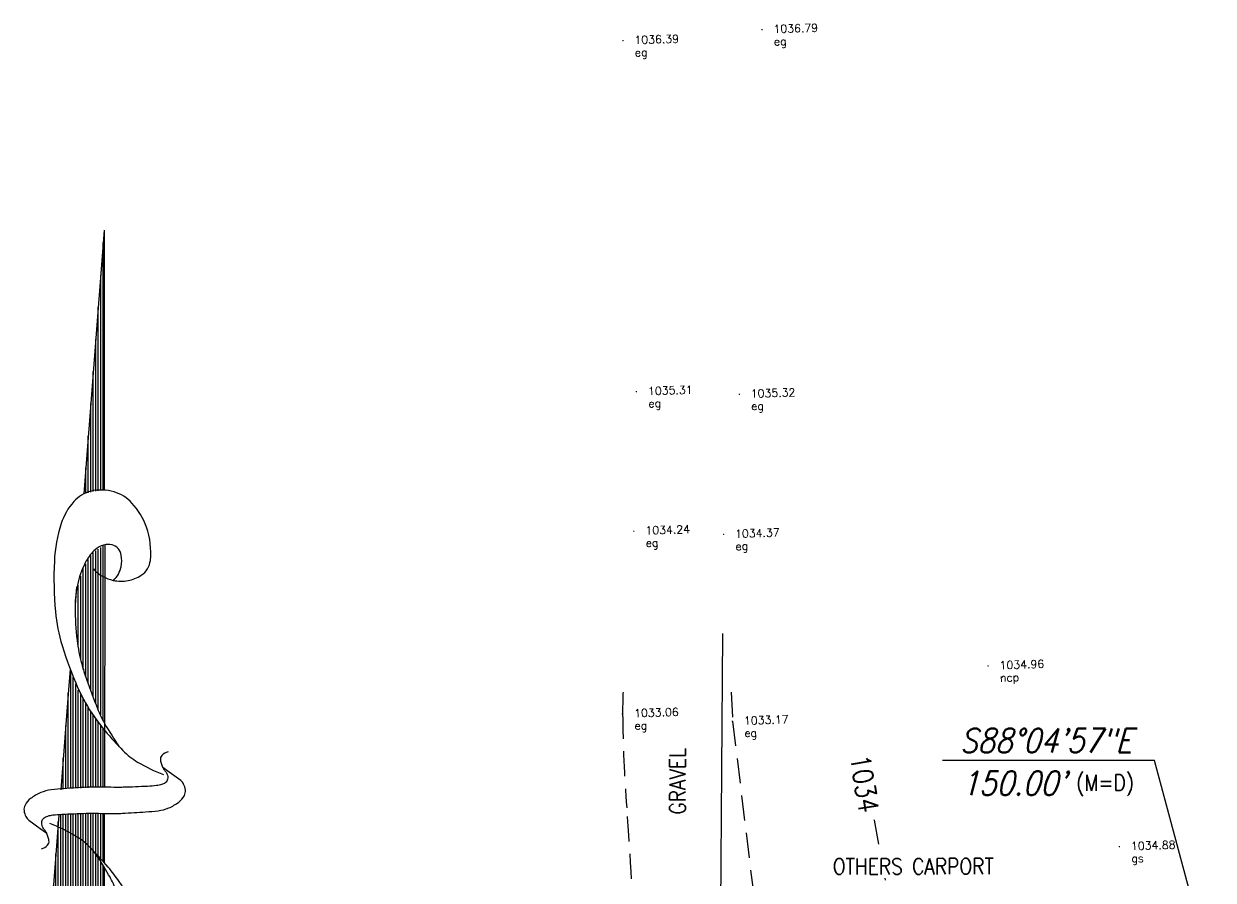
# Model space of a CAD drawing. Extents: x 1086 to 1385, y 787 to 1056.
# Drawn here: x 1085.5 to 1204.4, y 925.3 to 1010.9 of the extents above; entities that cross this region are included whole.
import ezdxf
from ezdxf.enums import TextEntityAlignment as Align

# ---------------------------------------------------------------- set-up
doc = ezdxf.new("R2010")
doc.units = 0
doc.header["$LTSCALE"] = 20
doc.header["$MEASUREMENT"] = 0
doc.header["$PDMODE"] = 2
doc.header["$PDSIZE"] = 0.025
doc.linetypes.add('HIDDEN2', pattern=[0.1875, 0.125, -0.0625])
doc.linetypes.add('HIDDENX2', pattern=[0.75, 0.5, -0.25])
doc.layers.get('0').update_dxf_attribs({"linetype": 'CONTINUOUS'})
for name, color, linetype in [('CALLS', 3, 'CONTINUOUS'), ('CONT-LBLS', 2, 'HIDDENX2'), ('CONT-MNR', 35, 'HIDDEN2'), ('DESC', 2, 'CONTINUOUS'), ('ELEV', 6, 'CONTINUOUS'), ('GRAVEL', 9, 'HIDDEN2'), ('LIGHT', 2, 'CONTINUOUS'), ('PTS', 2, 'CONTINUOUS'), ('PTS-GS', 6, 'CONTINUOUS'), ('TEXTM', 2, 'CONTINUOUS')]:
    doc.layers.add(name, color=color, linetype=linetype)
doc.styles.add('I', font='ITALIC', dxfattribs={"height": 1})
doc.styles.add('L100', font='simplex.shx', dxfattribs={"width": 0.85, "height": 2})
doc.styles.add('L120', font='simplex.shx', dxfattribs={"width": 0.85, "oblique": 15, "height": 2.4})
doc.styles.add('L60', font='simplex.shx', dxfattribs={"width": 0.75, "oblique": 15, "height": 1.5})
doc.styles.add('L80', font='simplex.shx', dxfattribs={"width": 0.85, "height": 1.6})
doc.styles.add('S6', font='SIMPLEX', dxfattribs={"height": 0.083333})
doc.styles.get("Standard").update_dxf_attribs({"font": 'ROMANS'})
doc.dimstyles.get("Standard").update_dxf_attribs({"dimtxt": 0.18, "dimasz": 0.18, "dimexe": 0.18, "dimexo": 0.0625, "dimgap": 0.09, "dimtad": 0, "dimtih": 1, "dimtoh": 1, "dimdec": 4, "dimzin": 0, "dimtxsty": 'STANDARD', "dimcen": 0.09, "dimazin": 3, "dimtfac": 1, "dimtdec": 4, "dimtofl": 0, "dimtmove": 0, "dimatfit": 3, "dimtolj": 1, "dimtzin": 0})

# ---------------------------------------------------------------- blocks, each defined once
blk = doc.blocks.new('*X7')
for p, q in [((3076.612, 780.5), (3078.149, 780.5)), ((3076.615, 780.375), (3079.78, 780.375)), ((3076.62, 780.25), (3081.412, 780.25)), ((3076.625, 780.125), (3082.506, 780.125)), ((3076.63, 780), (3082.184, 780)), ((3076.635, 779.875), (3081.863, 779.875)), ((3076.64, 779.75), (3081.541, 779.75)), ((3076.645, 779.625), (3081.325, 779.625)), ((3076.65, 779.5), (3081.116, 779.5)), ((3076.655, 779.375), (3080.908, 779.375)), ((3076.661, 779.25), (3080.7, 779.25)), ((3076.666, 779.125), (3080.491, 779.125)), ((3076.671, 779), (3080.283, 779)), ((3076.676, 778.875), (3080.113, 778.875)), ((3076.681, 778.75), (3079.947, 778.75)), ((3076.686, 778.625), (3079.782, 778.625)), ((3076.691, 778.5), (3079.616, 778.5))]:
    blk.add_line(p, q)
blk = doc.blocks.new('*X8')
for p, q in [((3082.211, 779.375), (3087.851, 779.375)), ((3082.576, 779.5), (3087.637, 779.5)), ((3083.056, 779.625), (3087.252, 779.625)), ((3083.712, 779.75), (3086.791, 779.75)), ((3084.783, 779.875), (3085.129, 779.875)), ((3080.581, 778.75), (3088.591, 778.75)), ((3080.864, 778.875), (3088.507, 778.875)), ((3081.193, 779), (3088.423, 779)), ((3081.53, 779.125), (3088.277, 779.125)), ((3081.868, 779.25), (3088.064, 779.25)), ((3080.016, 778.5), (3088.76, 778.5)), ((3080.298, 778.625), (3088.676, 778.625))]:
    blk.add_line(p, q)
blk = doc.blocks.new('*X9')
for p, q in [((3091.376, 779.375), (3092.646, 779.375)), ((3091.405, 779.25), (3094.253, 779.25)), ((3091.433, 779.125), (3095.861, 779.125)), ((3091.462, 779), (3097.468, 779)), ((3091.49, 778.875), (3099.075, 778.875)), ((3091.505, 778.75), (3100.682, 778.75)), ((3091.519, 778.625), (3102.289, 778.625)), ((3091.533, 778.5), (3103.896, 778.5))]:
    blk.add_line(p, q)
blk = doc.blocks.new('*X10')
for p, q in [((3068.536, 781.25), (3068.539, 781.25)), ((3068.542, 781.125), (3070.146, 781.125)), ((3068.548, 781), (3071.753, 781)), ((3068.553, 780.875), (3073.361, 780.875)), ((3068.559, 780.75), (3074.968, 780.75)), ((3068.559, 780.625), (3075.3, 780.625)), ((3068.511, 780), (3075.346, 780)), ((3068.53, 780.125), (3075.337, 780.125)), ((3068.55, 780.25), (3075.327, 780.25)), ((3068.559, 780.5), (3075.309, 780.5)), ((3068.559, 780.375), (3075.318, 780.375)), ((3068.299, 779.375), (3075.366, 779.375)), ((3068.366, 779.5), (3075.366, 779.5)), ((3068.408, 779.625), (3075.366, 779.625)), ((3068.45, 779.75), (3075.364, 779.75)), ((3068.491, 779.875), (3075.355, 779.875)), ((3067.861, 778.75), (3073.145, 778.75)), ((3067.965, 778.875), (3073.338, 778.875)), ((3068.06, 779), (3075.366, 779)), ((3068.151, 779.125), (3075.366, 779.125)), ((3068.225, 779.25), (3075.366, 779.25)), ((3073.242, 778.75), (3075.365, 778.75)), ((3073.379, 778.875), (3075.366, 778.875)), ((3067.583, 778.5), (3072.76, 778.5)), ((3067.722, 778.625), (3072.953, 778.625)), ((3072.968, 778.5), (3075.362, 778.5)), ((3073.105, 778.625), (3075.364, 778.625))]:
    blk.add_line(p, q)
blk = doc.blocks.new('*X11')
for p, q in [((3043.568, 779.75), (3044.393, 779.75)), ((3043.584, 779.375), (3047.607, 779.375)), ((3043.588, 779.625), (3045.464, 779.625)), ((3043.593, 779.5), (3046.536, 779.5)), ((3043.268, 778.75), (3052.964, 778.75)), ((3043.379, 778.875), (3051.893, 778.875)), ((3043.46, 779), (3050.821, 779)), ((3043.519, 779.125), (3049.75, 779.125)), ((3043.56, 779.25), (3048.679, 779.25)), ((3042.848, 778.5), (3055.107, 778.5)), ((3043.112, 778.625), (3054.036, 778.625))]:
    blk.add_line(p, q)
blk = doc.blocks.new('NORTHA')
for p, q in [((3.4764, 0.2274), (2.8, 0.28)), ((4.102, 0.179), (3.6028, 0.2171)), ((4.2065, 0.1709), (4.102, 0.179)), ((1.5, 0), (0.3, 0.14)), ((4.6171, 0.1387), (4.5277, 0.1457)), ((6.4, 0), (5.0825, 0.1025)), ((0.2, 0), (0, 0)), ((1.5, 0), (0.2, 0)), ((2.0154, 0.0014), (1.5, 0)), ((2.7, 0), (2.2839, 0)), ((3.1369, 0), (2.7, 0)), ((3.2155, 0), (3.1369, 0)), ((3.4665, 0), (3.2386, 0)), ((3.4832, 0), (3.4665, 0)), ((6.4, 0), (5.101, 0)), ((4.8278, -0.002), (3.6165, -0.0002))]:
    blk.add_line(p, q)
for points in [[(3.6165, -0.0021, 0.004821), (3.6163, 0.0551, 0.00885), (3.6153, 0.0863, 0.005772), (3.6083, 0.2023, 0.010588), (3.6024, 0.2655, 0.071206), (3.5887, 0.3175, 0.064975), (3.559, 0.3684, 0.103615), (3.5267, 0.3959, 0.157116), (3.4989, 0.4012, 0.084448), (3.469, 0.3922, 0.119022), (3.4519, 0.3778), (3.4096, 0.3202), (3.3857, 0.2878)], [(3.3086, 0.3141, 0.155222), (3.3259, 0.2835, 0.230745), (3.3492, 0.2764, 0.039788), (3.3698, 0.2814, 0.040789), (3.3888, 0.2894, 0.05365), (3.4032, 0.299, -0.067543), (3.4176, 0.3086, -0.159888), (3.4449, 0.3123, -0.204389), (3.4631, 0.3002, -0.067398), (3.4718, 0.2821, -0.052215), (3.4772, 0.2568, -0.013577), (3.4807, 0.212, -0.005027), (3.4856, 0.0906, -0.010776), (3.4859, 0.0587, -0.005653), (3.4844, -0.0021)], [(2.4064, -0.0773, 0.077736), (2.4431, -0.0318, 0.07962), (2.4634, 0.0214, 0.096266), (2.4644, 0.0956, 0.100752), (2.4381, 0.1615, 0.224486), (2.3638, 0.207, 0.11255), (2.1975, 0.1875, 0.100563), (2.0773, 0.1152, 0.134878), (2.0213, 0.0259, 0.132719), (2.0179, -0.0903, 0.155229), (2.0696, -0.1759, 0.101616), (2.18, -0.2386, 0.067278), (2.3676, -0.2728, 0.034332), (2.6199, -0.267, 0.050354), (2.7891, -0.2342, 0.032541), (3.0016, -0.1547, 0.044988), (3.1447, -0.0741, 0.025546), (3.2157, -0.0197, 0.017117), (3.3144, 0.0702, 0.06565), (3.3719, 0.1432, 0.042468), (3.4342, 0.2722)], [(4.7069, 0.0541, 0.077736), (4.6702, 0.0086, 0.07962), (4.6499, -0.0446, 0.096266), (4.6489, -0.1188, 0.100752), (4.6752, -0.1847, 0.224486), (4.7495, -0.2302, 0.11255), (4.9158, -0.2107, 0.100563), (5.036, -0.1384, 0.134878), (5.0921, -0.0491, 0.132719), (5.0954, 0.0671, 0.155229), (5.0437, 0.1527, 0.101616), (4.9333, 0.2154, 0.067278), (4.7457, 0.2496, 0.034332), (4.4934, 0.2438, 0.050354), (4.3242, 0.211, 0.032541), (4.1117, 0.1315, 0.044988), (3.9686, 0.0509, 0.025546), (3.8976, -0.0035, 0.017117), (3.7989, -0.0934, 0.06565), (3.7415, -0.1664, 0.042468), (3.6791, -0.2954)], [(4.6497, -0.0457, 0.076919), (4.6814, -0.0706, 0.080527), (4.7176, -0.0839, 0.088695), (4.7758, -0.0847, 0.141897), (4.809, -0.0688, 0.152973), (4.8271, -0.0387, 0.126446), (4.8265, 0.0035, 0.120122), (4.8031, 0.0458, 0.080483), (4.7469, 0.09, 0.067361), (4.6413, 0.131, 0.059891), (4.515, 0.1458, 0.028199), (4.3498, 0.136, 0.039094), (4.2326, 0.113, 0.016831), (4.1558, 0.0888, 0.008651), (4.0089, 0.0341, 0.03625), (3.9348, -0.0014, 0.021578), (3.8182, -0.0748)], [(2.4636, 0.0225, 0.076919), (2.4319, 0.0474, 0.080527), (2.3958, 0.0607, 0.088695), (2.3376, 0.0615, 0.141897), (2.3043, 0.0456, 0.152973), (2.2862, 0.0155, 0.126446), (2.2868, -0.0267, 0.120122), (2.3102, -0.069, 0.080483), (2.3664, -0.1132, 0.067361), (2.472, -0.1542, 0.059891), (2.5983, -0.169, 0.028199), (2.7635, -0.1592, 0.039094), (2.8807, -0.1362, 0.016831), (2.9576, -0.112, 0.008651), (3.1044, -0.0573, 0.03625), (3.1785, -0.0218, 0.021578), (3.2951, 0.0516)], [(3.4844, -0.0021, 0.004821), (3.4846, -0.0593, 0.00885), (3.4856, -0.0905, 0.005772), (3.4926, -0.2066, 0.010588), (3.4985, -0.2697, 0.071206), (3.5122, -0.3218, 0.064975), (3.5419, -0.3726, 0.103615), (3.5741, -0.4001, 0.157116), (3.6019, -0.4054, 0.084448), (3.6319, -0.3964, 0.119022), (3.649, -0.382), (3.6912, -0.3244), (3.7152, -0.2921)], [(3.7923, -0.3184, 0.155222), (3.775, -0.2877, 0.230745), (3.7517, -0.2806, 0.039788), (3.7311, -0.2856, 0.040789), (3.7121, -0.2937, 0.05365), (3.6977, -0.3032, -0.067543), (3.6833, -0.3128, -0.159888), (3.656, -0.3165, -0.204389), (3.6377, -0.3045, -0.067398), (3.6291, -0.2864, -0.052215), (3.6237, -0.2611, -0.013577), (3.6202, -0.2162, -0.005027), (3.6153, -0.0948, -0.010776), (3.615, -0.0629, -0.005653), (3.6165, -0.0021)]]:
    blk.add_lwpolyline(points, format="xyb")
for centre, radius, start, end in [((2.5086, 0.227), 0.297, 310.13943, 10.26472), ((0.1999, 0.1066), 0.1066, 270.06137, 18.18966)]:
    blk.add_arc(centre, radius, start, end)
at = {"xscale": 0.1, "yscale": 0.1, "zscale": 0.1}
for name in ['*X10', '*X7', '*X11', '*X8', '*X9']:
    blk.add_blockref(name, (-304.0529, -77.8451), dxfattribs=at)
at = {"style": 'I', "flags": 4}
blk.add_attdef('MAG-DATE', text='', height=0.1, dxfattribs=at).set_placement((0.4279, -0.1172), align=Align.MIDDLE)
blk = doc.blocks.new('POINT')
blk.add_point((0, 0))
at = {"layer": 'DESC', "style": 'S6'}
blk.add_attdef('DESC', (0.119, -0.17), '', height=0.0833, dxfattribs=at)
at = {"layer": 'ELEV', "style": 'S6'}
blk.add_attdef('ELEV', (0.119, -0.04), '', height=0.0833, dxfattribs=at)

msp = doc.modelspace()

# ---------------------------------------------------------------- linework, layer by layer
at = {"layer": 'CONT-MNR', "elevation": 1034, "flags": 128}
for points in [[(1170.52, 931.38), (1170.53, 931.31), (1170.98, 928.89), (1171.16, 927.9)], [(1171.6, 925.5), (1171.64, 925.32)]]:
    msp.add_lwpolyline(points, dxfattribs=at)
at = {"layer": 'GRAVEL'}
msp.add_lwpolyline([(1145.44, 944.1, 0.011976), (1145.4, 941.95, 0.017729), (1145.81, 932.55, -0.011406), (1146.64, 917.96, -0.000577), (1146.82, 912.21, -0.000209)], format="xyb", dxfattribs=at)
msp.add_lwpolyline([(1156.25, 944.11), (1156.39, 941.21), (1159.43, 916.17), (1154.87, 896.6), (1156.53, 868.82), (1157.75, 859.09)], dxfattribs=at)
at = {"layer": 'LIGHT'}
msp.add_line((1155.19, 917.16), (1155.4, 949.96), dxfattribs=at)

# ---------------------------------------------------------------- block references
at = {"layer": 'LIGHT', "xscale": 20, "yscale": 20, "zscale": 20, "rotation": 90}
msp.add_blockref('NORTHA', (1093.59, 862.29), dxfattribs=at).add_auto_attribs({'MAG-DATE': 'MAGNETIC'})
at = {"layer": 'PTS'}
ref = msp.add_blockref('POINT', (1159.34, 1010.35), dxfattribs=dict(at, xscale=9.6, yscale=9.6, zscale=9.6, rotation=1.78283024572904))
ref.add_attrib('ELEV', '1036.79', (1160.49, 1010), dxfattribs={"layer": 'ELEV', "height": 0.8, "rotation": 1.7828, "style": 'S6'})
ref.add_attrib('DESC', 'eg', (1160.53, 1008.76), dxfattribs={"layer": 'DESC', "height": 0.8, "rotation": 1.7828, "style": 'S6'})
ref = msp.add_blockref('POINT', (1145.44, 1009.25), dxfattribs=dict(at, xscale=9.6, yscale=9.6, zscale=9.6, rotation=1.78283024572904))
ref.add_attrib('ELEV', '1036.39', (1146.59, 1008.9), dxfattribs={"layer": 'ELEV', "height": 0.8, "rotation": 1.7828, "style": 'S6'})
ref.add_attrib('DESC', 'eg', (1146.63, 1007.66), dxfattribs={"layer": 'DESC', "height": 0.8, "rotation": 1.7828, "style": 'S6'})
ref = msp.add_blockref('POINT', (1146.79, 974.16), dxfattribs=dict(at, xscale=9.6, yscale=9.6, zscale=9.6, rotation=1.78283024572904))
ref.add_attrib('ELEV', '1035.31', (1147.95, 973.81), dxfattribs={"layer": 'ELEV', "height": 0.8, "rotation": 1.7828, "style": 'S6'})
ref.add_attrib('DESC', 'eg', (1147.99, 972.57), dxfattribs={"layer": 'DESC', "height": 0.8, "rotation": 1.7828, "style": 'S6'})
ref = msp.add_blockref('POINT', (1157.07, 973.9), dxfattribs=dict(at, xscale=9.6, yscale=9.6, zscale=9.6, rotation=1.78283024572904))
ref.add_attrib('ELEV', '1035.32', (1158.22, 973.55), dxfattribs={"layer": 'ELEV', "height": 0.8, "rotation": 1.7828, "style": 'S6'})
ref.add_attrib('DESC', 'eg', (1158.26, 972.31), dxfattribs={"layer": 'DESC', "height": 0.8, "rotation": 1.7828, "style": 'S6'})
ref = msp.add_blockref('POINT', (1146.53, 960.22), dxfattribs=dict(at, xscale=9.6, yscale=9.6, zscale=9.6, rotation=1.78283024572904))
ref.add_attrib('ELEV', '1034.24', (1147.69, 959.87), dxfattribs={"layer": 'ELEV', "height": 0.8, "rotation": 1.7828, "style": 'S6'})
ref.add_attrib('DESC', 'eg', (1147.72, 958.62), dxfattribs={"layer": 'DESC', "height": 0.8, "rotation": 1.7828, "style": 'S6'})
ref = msp.add_blockref('POINT', (1155.5, 959.89), dxfattribs=dict(at, xscale=9.6, yscale=9.6, zscale=9.6, rotation=1.78283024572904))
ref.add_attrib('ELEV', '1034.37', (1156.65, 959.54), dxfattribs={"layer": 'ELEV', "height": 0.8, "rotation": 1.7828, "style": 'S6'})
ref.add_attrib('DESC', 'eg', (1156.69, 958.3), dxfattribs={"layer": 'DESC', "height": 0.8, "rotation": 1.7828, "style": 'S6'})
ref = msp.add_blockref('POINT', (1181.94, 946.75), dxfattribs=dict(at, xscale=9.6, yscale=9.6, zscale=9.6, rotation=1.78283024572904))
ref.add_attrib('ELEV', '1034.96', (1183.09, 946.4), dxfattribs={"layer": 'ELEV', "height": 0.8, "rotation": 1.7828, "style": 'S6'})
ref.add_attrib('DESC', 'ncp', (1183.13, 945.15), dxfattribs={"layer": 'DESC', "height": 0.8, "rotation": 1.7828, "style": 'S6'})
ref = msp.add_blockref('POINT', (1145.4, 941.95), dxfattribs=dict(at, xscale=9.6, yscale=9.6, zscale=9.6, rotation=1.78283024572904))
ref.add_attrib('ELEV', '1033.06', (1146.56, 941.6), dxfattribs={"layer": 'ELEV', "height": 0.8, "rotation": 1.7828, "style": 'S6'})
ref.add_attrib('DESC', 'eg', (1146.6, 940.36), dxfattribs={"layer": 'DESC', "height": 0.8, "rotation": 1.7828, "style": 'S6'})
ref = msp.add_blockref('POINT', (1156.39, 941.21), dxfattribs=dict(at, xscale=9.6, yscale=9.6, zscale=9.6, rotation=1.78283024572904))
ref.add_attrib('ELEV', '1033.17', (1157.54, 940.86), dxfattribs={"layer": 'ELEV', "height": 0.8, "rotation": 1.7828, "style": 'S6'})
ref.add_attrib('DESC', 'eg', (1157.58, 939.62), dxfattribs={"layer": 'DESC', "height": 0.8, "rotation": 1.7828, "style": 'S6'})
at = {"layer": 'PTS-GS'}
ref = msp.add_blockref('POINT', (1195.07, 928.68), dxfattribs=dict(at, xscale=9.6, yscale=9.6, zscale=9.6, rotation=1.78283024572904))
ref.add_attrib('ELEV', '1034.88', (1196.22, 928.33), dxfattribs={"layer": 'ELEV', "height": 0.8, "rotation": 1.7828, "style": 'S6'})
ref.add_attrib('DESC', 'gs', (1196.26, 927.09), dxfattribs={"layer": 'DESC', "height": 0.8, "rotation": 1.7828, "style": 'S6'})

# ---------------------------------------------------------------- texts
at = {"layer": 'CALLS', "char_height": 2.4, "attachment_point": 8, "style": 'L120'}
for s, insert in [('S88°04\'57"E', (1187.74, 938.07)), ("150.00'", (1184.51, 933.81))]:
    msp.add_mtext(s, dxfattribs=dict(at, insert=insert))
at = {"layer": 'CONT-LBLS', "style": 'L100', "width": 0.85}
msp.add_text('1034', height=2, rotation=279.3395, dxfattribs=at).set_placement((1168.1, 937.68))
at = {"layer": 'TEXTM', "style": 'L80', "width": 0.85}
for s, rotation, p in [('GRAVEL', 90.0404, (1151.7, 931.88)), ('(M=D)', 0.0404, (1190.75, 934.26)), ('OTHERS CARPORT', 0.0404, (1166.41, 925.89))]:
    msp.add_text(s, height=1.6, rotation=rotation, dxfattribs=at).set_placement(p)

# ---------------------------------------------------------------- leaders
at = {"layer": 'TEXTM'}
msp.add_leader([(1204.43, 915.46), (1198.56, 937.29), (1177.38, 937.28)], dimstyle='STANDARD', override={"dimscale": 20, "dimtxt": 0.1, "dimasz": 0.1, "dimexe": 0.075, "dimexo": 0.05, "dimgap": 0.075, "dimtih": 0, "dimtoh": 0, "dimdec": 1, "dimzin": 7, "dimpost": "'", "dimtxsty": 'L60', "dimcen": 0.05, "dimaunit": 1, "dimtdec": 2, "dimtzin": 7}, dxfattribs=at)

doc.saveas('drawing.dxf')
